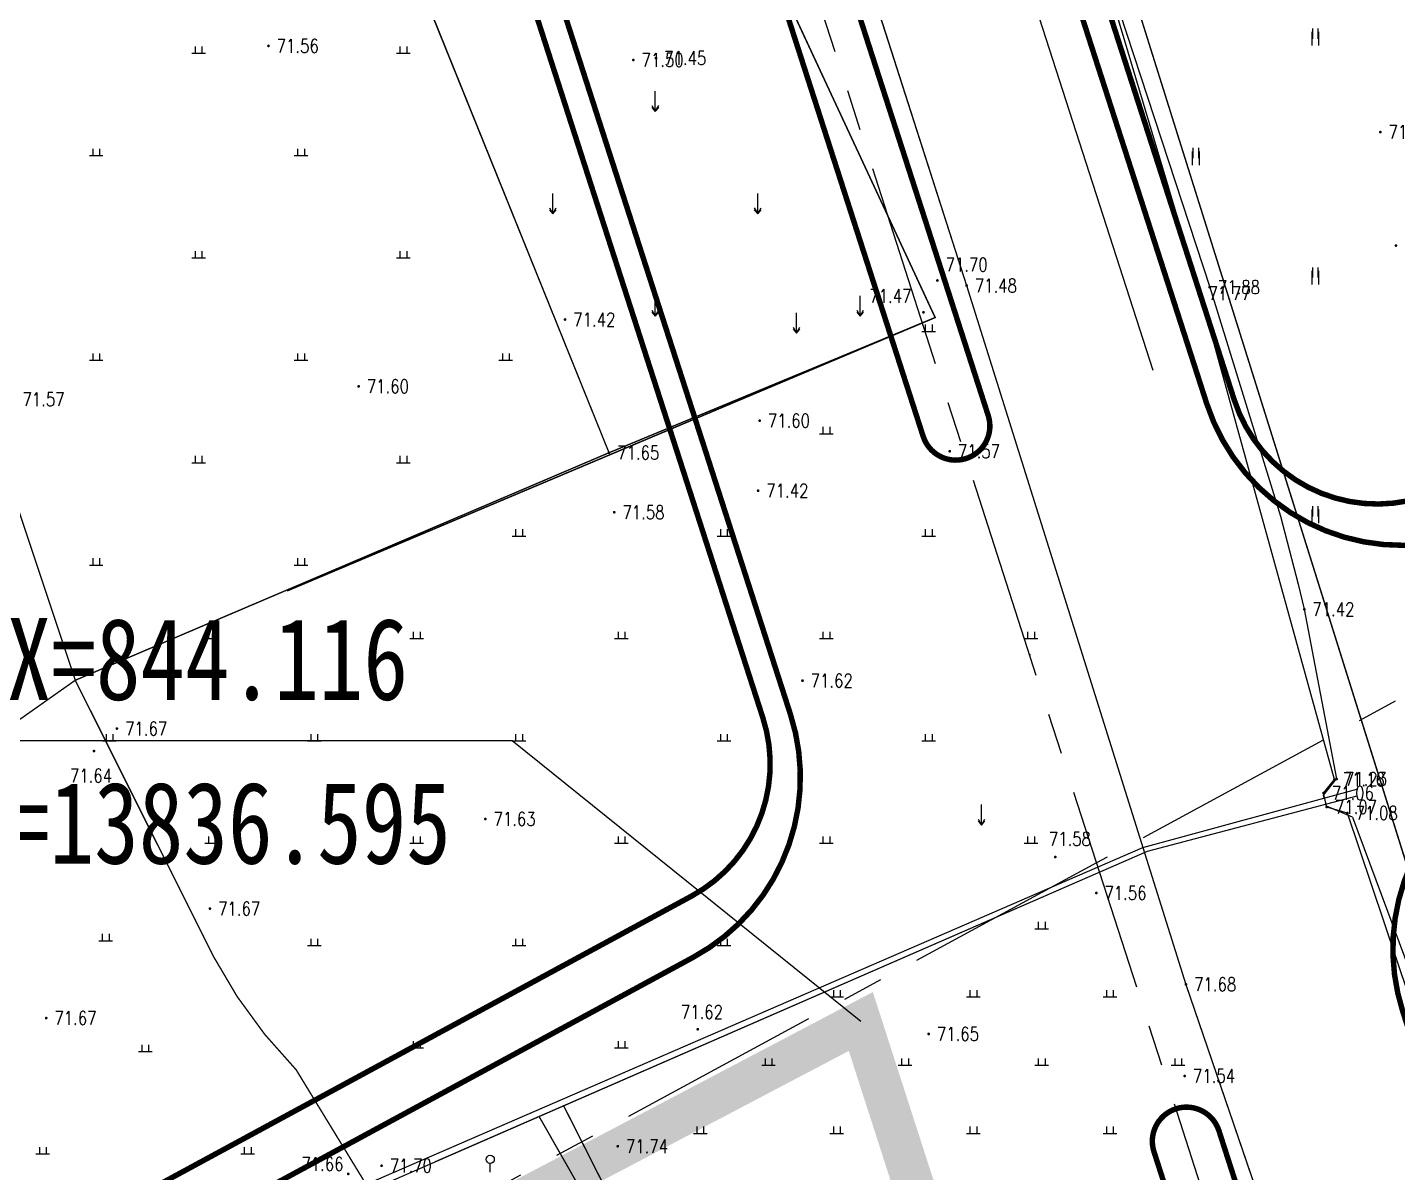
# Model space of a CAD drawing. Extents: x 10519 to 17598, y -625 to 2857.
# Drawn here: x 13775.6 to 13875.9, y 833 to 917 of the extents above; entities that cross this region are included whole.
import ezdxf
from ezdxf.enums import TextEntityAlignment as Align

# ---------------------------------------------------------------- set-up
doc = ezdxf.new("R2010")
doc.units = 0
doc.header["$MEASUREMENT"] = 0
for name, pattern in [('CENTER', [2, 1.25, -0.25, 0.25, -0.25]), ('CENTERX2', [4, 2.5, -0.5, 0.5, -0.5]), ('L94', [8, 5, -1.5, 0, -1.5]), ('X3', [5, 4, -1])]:
    doc.linetypes.add(name, pattern=pattern)
doc.layers.get('0').update_dxf_attribs({"linetype": 'CONTINUOUS'})
for name, color, linetype in [('00000衢化东路中线', 1, 'CENTER'), ('00000道路边线', 2, 'CONTINUOUS'), ('0000原地形', 252, 'CONTINUOUS'), ('ASSIST', 252, 'CONTINUOUS'), ('dl-z', 1, 'CENTER'), ('DM-坐标', 7, 'CONTINUOUS'), ('GCD', 224, 'CONTINUOUS'), ('JZD', 1, 'CONTINUOUS')]:
    doc.layers.add(name, color=color, linetype=linetype)
doc.styles.add('DIMST', font='SimSun.ttf', dxfattribs={"width": 0.8})
doc.styles.add('HZ', font='txt8.shx', dxfattribs={"width": 0.8, "bigfont": 'hz.shx'})
doc.linetypes.add('10421', pattern='A,2,[150,AAA.SHX,S=1,R=0,X=0,Y=1],1e-11', length=2)
doc.linetypes.add('10422', pattern='A,2,[150,AAA.SHX,S=1,R=0,X=0,Y=1],2,[177,AAA.SHX,S=1,R=0,X=0,Y=0.8],1e-09', length=4)
doc.linetypes.add('832', pattern='A,2,[150,AAA.SHX,S=1,R=0,X=0,Y=1],2,[150,AAA.SHX,S=2,R=0,X=0,Y=2],1e-11', length=4)

# ---------------------------------------------------------------- blocks, each defined once
blk = doc.blocks.new('GC200')
at = {"linetype": 'Continuous', "const_width": 0.2, "flags": 128}
blk.add_lwpolyline([(-0.1, 0, 1), (0.1, 0, 1)], format="xyb", close=True, dxfattribs=at)
blk = doc.blocks.new('gc121')
for p, q in [((-0.5, -1), (-0.5, 1)), ((0.5, -1), (0.5, 1))]:
    blk.add_line(p, q)
blk = doc.blocks.new('gc119')
for p, q in [((-1, 0), (1, 0)), ((-0.5, 1), (-0.5, 0)), ((0.5, 1), (0.5, 0))]:
    blk.add_line(p, q)
blk = doc.blocks.new('gc120')
for p, q in [((0, 0), (0, 2.5)), ((-0.5, 0.87), (0, 0)), ((0, 0), (0.5, 0.87))]:
    blk.add_line(p, q)
blk = doc.blocks.new('gc325')
blk.add_line((0, 0), (0, 1.3))
blk.add_circle((0, 1.9), 0.6)

msp = doc.modelspace()

# ---------------------------------------------------------------- linework, layer by layer
at = {"layer": '00000衢化东路中线', "color": 6, "linetype": 'CENTERX2', "ltscale": 6}
for p, q in [((13996.71, 412.62), (13808.05, 997.85)), ((13891.55, 876.16), (13853.86, 855.74)), ((13853.86, 855.74), (13708.73, 777.09))]:
    msp.add_line(p, q, dxfattribs=at)
at = {"layer": '00000道路边线', "const_width": 0.4}
for points in [[(13722.93, 1134.04, -0.067825), (13790.91, 992.33, 0.067825), (13722.93, 1134.04, 0.414766), (13688.26, 1141.13), (13432.66, 971.97, 0.558152), (13433.47, 946.45), (13701.23, 792.91, 0.259948), (13720.71, 792.68), (13824.31, 848.82, 0.361072), (13831.44, 866.61), (13790.91, 992.33)], [(13693.52, 1138.62, -0.414763), (13721.26, 1132.95, -0.067828), (13789.01, 991.72, 0.067828), (13721.26, 1132.95, 0.414763), (13693.52, 1138.62), (13435.42, 967.8, 0.558152), (13435.96, 950.79), (13704.26, 796.94, 0.259948), (13719.84, 796.75), (13824.2, 853.31, 0.361072), (13829.42, 866.36), (13789.18, 991.2)], [(13805.67, 997.09), (13841.16, 886.98, 1), (13845.92, 888.52), (13810.43, 998.62, 0.065136), (13743.57, 1139.92, -0.065136), (13810.43, 998.62)], [(13883.35, 880.82, -0.46943), (13861.92, 889.4), (13825.18, 1003.38)], [(13827.08, 1003.99), (13863.94, 889.66, 0.46943), (13879.65, 883.36), (13885.84, 886.71)], [(14000.8, 582.88), (13982.95, 580.57, -0.361441), (13955.96, 597.7), (13876.28, 844.86, -0.361072), (13883.41, 862.65), (13895.36, 869.13)], [(13936.35, 591.71), (13858.06, 834.58, -1), (13862.82, 836.11), (13941.09, 593.32)]]:
    msp.add_lwpolyline(points, format="xyb", dxfattribs=at)
at = {"layer": '0000原地形', "linetype": '10421'}
msp.add_line((13823.7, 1024.11), (13894.46, 798.54), dxfattribs=at)
msp.add_line((13823.7, 1024.11), (13894.46, 798.54), dxfattribs=at)
at = {"layer": '0000原地形', "linetype": 'Continuous'}
for p, q in [((13818.33, 946.71, 71.65), (13842.03, 895.69, 71.65)), ((13842.03, 895.69), (13818.33, 946.71)), ((13829.63, 943.85, 71.62), (13844.34, 898.04, 71.62)), ((13818.15, 885.79, 71.65), (13796.54, 939.35, 71.65)), ((13818.15, 885.79), (13796.54, 939.35)), ((13861.45, 897.48), (13853.19, 925.14)), ((13844.34, 898.04, 71.62), (13860.4, 846.84, 71.62)), ((13871.28, 861.85), (13861.45, 897.48)), ((13842.03, 895.69), (13794.57, 875.66)), ((13842.03, 895.69, 71.65), (13818.15, 885.79, 71.65)), ((13818.15, 885.79), (13794.56, 875.73)), ((13870.48, 860.86), (13871.28, 861.85)), ((13870.71, 859.83), (13870.48, 860.86)), ((13872.23, 859.39), (13870.71, 859.83)), ((13876.73, 846.02), (13872.23, 859.39)), ((13860.4, 846.84, 71.62), (13879.35, 791.45, 71.62))]:
    msp.add_line(p, q, dxfattribs=at)
at = {"layer": '0000原地形', "linetype": '832'}
for p, q in [((13829.63, 943.85, 71.62), (13844.34, 898.04, 71.62)), ((13861.45, 897.48), (13853.19, 925.14)), ((13844.34, 898.04, 71.62), (13860.4, 846.84, 71.62)), ((13871.28, 861.85), (13861.45, 897.48)), ((13870.48, 860.86), (13871.28, 861.85)), ((13870.71, 859.83), (13870.48, 860.86)), ((13872.23, 859.39), (13870.71, 859.83)), ((13876.73, 846.02), (13872.23, 859.39)), ((13860.4, 846.84, 71.62), (13879.35, 791.45, 71.62))]:
    msp.add_line(p, q, dxfattribs=at)
at = {"layer": '0000原地形'}
for p, q in [((13869.69, 916.12), (13869.69, 916.87)), ((13870.09, 916.12), (13870.09, 916.87)), ((13787.84, 915.56), (13787.84, 915.06)), ((13788.34, 915.56), (13788.34, 915.06)), ((13802.84, 915.56), (13802.84, 915.06)), ((13803.34, 915.56), (13803.34, 915.06)), ((13787.59, 915.06), (13788.59, 915.06)), ((13802.59, 915.06), (13803.59, 915.06)), ((13821.54, 910.79), (13821.54, 912.29)), ((13821.29, 911.09), (13821.54, 910.79)), ((13821.54, 910.79), (13821.79, 911.09)), ((13795.09, 907.56), (13796.09, 907.56)), ((13795.34, 908.06), (13795.34, 907.56)), ((13795.84, 908.06), (13795.84, 907.56)), ((13860.94, 907.37), (13860.94, 908.12)), ((13861.34, 907.37), (13861.34, 908.12)), ((13814.04, 903.29), (13814.04, 904.79)), ((13829.04, 903.29), (13829.04, 904.79)), ((13813.79, 903.59), (13814.04, 903.29)), ((13814.04, 903.29), (13814.29, 903.59)), ((13828.79, 903.59), (13829.04, 903.29)), ((13829.04, 903.29), (13829.29, 903.59)), ((13787.84, 900.56), (13787.84, 900.06)), ((13788.34, 900.56), (13788.34, 900.06)), ((13802.84, 900.56), (13802.84, 900.06)), ((13803.34, 900.56), (13803.34, 900.06)), ((13787.59, 900.06), (13788.59, 900.06)), ((13802.59, 900.06), (13803.59, 900.06)), ((13869.69, 898.62), (13869.69, 899.37)), ((13870.09, 898.62), (13870.09, 899.37)), ((13821.54, 895.79), (13821.54, 897.29)), ((13836.54, 895.79), (13836.54, 897.29)), ((13821.29, 896.09), (13821.54, 895.79)), ((13821.54, 895.79), (13821.79, 896.09)), ((13831.88, 894.55), (13831.88, 896.05)), ((13831.88, 894.55), (13831.88, 896.05)), ((13836.29, 896.09), (13836.54, 895.79)), ((13836.54, 895.79), (13836.79, 896.09)), ((13841.31, 895.18), (13841.31, 894.68)), ((13841.81, 895.18), (13841.81, 894.68)), ((13831.63, 894.85), (13831.88, 894.55)), ((13831.63, 894.85), (13831.88, 894.55)), ((13831.88, 894.55), (13832.13, 894.85)), ((13831.88, 894.55), (13832.13, 894.85)), ((13841.06, 894.68), (13842.06, 894.68)), ((13795.09, 892.56), (13796.09, 892.56)), ((13795.34, 893.06), (13795.34, 892.56)), ((13795.84, 893.06), (13795.84, 892.56)), ((13810.09, 892.56), (13811.09, 892.56)), ((13810.34, 893.06), (13810.34, 892.56)), ((13810.84, 893.06), (13810.84, 892.56)), ((13833.56, 887.18), (13834.56, 887.18)), ((13833.81, 887.68), (13833.81, 887.18)), ((13834.31, 887.68), (13834.31, 887.18)), ((13787.84, 885.56), (13787.84, 885.06)), ((13788.34, 885.56), (13788.34, 885.06)), ((13802.84, 885.56), (13802.84, 885.06)), ((13803.34, 885.56), (13803.34, 885.06)), ((13787.59, 885.06), (13788.59, 885.06)), ((13802.59, 885.06), (13803.59, 885.06)), ((13869.69, 881.12), (13869.69, 881.87)), ((13870.09, 881.12), (13870.09, 881.87)), ((13811.31, 880.18), (13811.31, 879.68)), ((13811.81, 880.18), (13811.81, 879.68)), ((13826.31, 880.18), (13826.31, 879.68)), ((13826.81, 880.18), (13826.81, 879.68)), ((13841.31, 880.18), (13841.31, 879.68)), ((13841.81, 880.18), (13841.81, 879.68)), ((13811.06, 879.68), (13812.06, 879.68)), ((13826.06, 879.68), (13827.06, 879.68)), ((13841.06, 879.68), (13842.06, 879.68)), ((13795.34, 878.06), (13795.34, 877.56)), ((13795.84, 878.06), (13795.84, 877.56)), ((13795.09, 877.56), (13796.09, 877.56)), ((13803.56, 872.18), (13804.56, 872.18)), ((13803.81, 872.68), (13803.81, 872.18)), ((13804.31, 872.68), (13804.31, 872.18)), ((13818.56, 872.18), (13819.56, 872.18)), ((13818.81, 872.68), (13818.81, 872.18)), ((13819.31, 872.68), (13819.31, 872.18)), ((13833.56, 872.18), (13834.56, 872.18)), ((13833.81, 872.68), (13833.81, 872.18)), ((13834.31, 872.68), (13834.31, 872.18)), ((13848.56, 872.18), (13849.56, 872.18)), ((13848.81, 872.68), (13848.81, 872.18)), ((13849.31, 872.68), (13849.31, 872.18)), ((13811.31, 865.18), (13811.31, 864.68)), ((13811.81, 865.18), (13811.81, 864.68)), ((13826.31, 865.18), (13826.31, 864.68)), ((13826.81, 865.18), (13826.81, 864.68)), ((13841.31, 865.18), (13841.31, 864.68)), ((13841.81, 865.18), (13841.81, 864.68)), ((13811.06, 864.68), (13812.06, 864.68)), ((13826.06, 864.68), (13827.06, 864.68)), ((13841.06, 864.68), (13842.06, 864.68)), ((13845.43, 858.51), (13845.43, 860.01)), ((13845.43, 858.51), (13845.43, 860.01)), ((13845.18, 858.81), (13845.43, 858.51)), ((13845.18, 858.81), (13845.43, 858.51)), ((13845.43, 858.51), (13845.68, 858.81)), ((13845.43, 858.51), (13845.68, 858.81)), ((13803.56, 857.18), (13804.56, 857.18)), ((13803.81, 857.68), (13803.81, 857.18)), ((13804.31, 857.68), (13804.31, 857.18)), ((13818.56, 857.18), (13819.56, 857.18)), ((13818.81, 857.68), (13818.81, 857.18)), ((13819.31, 857.68), (13819.31, 857.18)), ((13833.56, 857.18), (13834.56, 857.18)), ((13833.81, 857.68), (13833.81, 857.18)), ((13834.31, 857.68), (13834.31, 857.18)), ((13848.56, 857.18), (13849.56, 857.18)), ((13848.81, 857.68), (13848.81, 857.18)), ((13849.31, 857.68), (13849.31, 857.18)), ((13849.58, 851.42), (13849.58, 850.92)), ((13850.08, 851.42), (13850.08, 850.92)), ((13811.31, 850.18), (13811.31, 849.68)), ((13811.81, 850.18), (13811.81, 849.68)), ((13826.31, 850.18), (13826.31, 849.68)), ((13826.81, 850.18), (13826.81, 849.68)), ((13849.33, 850.92), (13850.33, 850.92)), ((13811.06, 849.68), (13812.06, 849.68)), ((13826.06, 849.68), (13827.06, 849.68)), ((13834.58, 846.42), (13834.58, 845.92)), ((13835.08, 846.42), (13835.08, 845.92)), ((13844.58, 846.42), (13844.58, 845.92)), ((13845.08, 846.42), (13845.08, 845.92)), ((13854.58, 846.42), (13854.58, 845.92)), ((13855.08, 846.42), (13855.08, 845.92)), ((13834.33, 845.92), (13835.33, 845.92)), ((13844.33, 845.92), (13845.33, 845.92)), ((13854.33, 845.92), (13855.33, 845.92)), ((13803.56, 842.18), (13804.56, 842.18)), ((13803.81, 842.68), (13803.81, 842.18)), ((13804.31, 842.68), (13804.31, 842.18)), ((13818.56, 842.18), (13819.56, 842.18)), ((13818.81, 842.68), (13818.81, 842.18)), ((13819.31, 842.68), (13819.31, 842.18)), ((13829.58, 841.42), (13829.58, 840.92)), ((13830.08, 841.42), (13830.08, 840.92)), ((13839.58, 841.42), (13839.58, 840.92)), ((13840.08, 841.42), (13840.08, 840.92)), ((13849.58, 841.42), (13849.58, 840.92)), ((13850.08, 841.42), (13850.08, 840.92)), ((13859.58, 841.42), (13859.58, 840.92)), ((13860.08, 841.42), (13860.08, 840.92)), ((13829.33, 840.92), (13830.33, 840.92)), ((13839.33, 840.92), (13840.33, 840.92)), ((13849.33, 840.92), (13850.33, 840.92)), ((13859.33, 840.92), (13860.33, 840.92)), ((13824.33, 835.92), (13825.33, 835.92)), ((13824.58, 836.42), (13824.58, 835.92)), ((13825.08, 836.42), (13825.08, 835.92)), ((13834.33, 835.92), (13835.33, 835.92)), ((13834.58, 836.42), (13834.58, 835.92)), ((13835.08, 836.42), (13835.08, 835.92)), ((13844.33, 835.92), (13845.33, 835.92)), ((13844.58, 836.42), (13844.58, 835.92)), ((13845.08, 836.42), (13845.08, 835.92)), ((13854.33, 835.92), (13855.33, 835.92)), ((13854.58, 836.42), (13854.58, 835.92)), ((13855.08, 836.42), (13855.08, 835.92))]:
    msp.add_line(p, q, dxfattribs=at)
at = {"layer": '0000原地形', "linetype": '10422'}
for p, q in [((13872.89, 861.11, 71.88), (13857.23, 856.85, 71.88)), ((13857.59, 856.59, 71.89), (13872.93, 860.66, 71.89)), ((13857.23, 856.85, 71.88), (13805.32, 834.32, 71.88)), ((13805.44, 833.85, 71.89), (13857.59, 856.59, 71.89))]:
    msp.add_line(p, q, dxfattribs=at)
at = {"layer": '0000原地形', "linetype": 'Continuous', "const_width": 0.1, "elevation": 71.75, "flags": 128}
msp.add_lwpolyline([(13844.01, 761.92), (13838.94, 769.19), (13834.37, 777.7), (13831.17, 785.76), (13829.38, 791.89), (13827.94, 797.51), (13824.08, 809.8), (13820.05, 827.33), (13819.46, 828.78), (13814.83, 837.94)], dxfattribs=at)
at = {"layer": '0000原地形', "linetype": 'X3', "const_width": 0.1, "elevation": 71.67, "flags": 128}
msp.add_lwpolyline([(13813.03, 837.16), (13818.13, 828.21), (13818.58, 826.77), (13822.26, 811.15), (13826.59, 797.1), (13827.87, 791.85), (13829.98, 785.2), (13833.24, 777.25), (13842.33, 761.4), (13842.63, 760.77), (13842.75, 760.48), (13842.81, 760.09), (13842.8, 759.56), (13842.68, 758.95), (13842.34, 758.41), (13842.04, 758.02)], dxfattribs=at)
at = {"layer": 'ASSIST', "color": 252}
msp.add_line((13857.99, 891.82), (13825.62, 992.24), dxfattribs=at)
at = {"layer": 'ASSIST', "color": 252, "flags": 128}
for points in [[(13831.11, 992.24), (13832.5, 987.76), (13841.79, 961.7), (13848.97, 937.98), (13851.19, 930.26), (13855.56, 918.01), (13862.14, 897.92), (13867.32, 881.15), (13868.61, 876.17), (13869.07, 874.32), (13871.44, 861.89)], [(13833.7, 992.24), (13894.46, 798.54)], [(13829.63, 943.85), (13844.34, 898.04), (13860.4, 846.84), (13879.35, 791.45)]]:
    msp.add_lwpolyline(points, dxfattribs=at)
at = {"layer": 'ASSIST', "color": 252, "const_width": 0.1, "flags": 128}
for points, elevation in [([(13814.84, 948.64), (13818.33, 946.71), (13842.03, 895.69), (13818.15, 885.79), (13796.54, 939.35)], 71.65), ([(13844.01, 761.92), (13838.94, 769.19), (13834.37, 777.7), (13831.17, 785.76), (13829.38, 791.89), (13827.94, 797.51), (13824.08, 809.8), (13820.05, 827.33), (13819.46, 828.78), (13814.83, 837.94)], 71.75), ([(13813.03, 837.16), (13818.13, 828.21), (13818.58, 826.77), (13822.26, 811.15), (13826.59, 797.1), (13827.87, 791.85), (13829.98, 785.2), (13833.24, 777.25), (13842.33, 761.4), (13842.63, 760.77), (13842.75, 760.48), (13842.81, 760.09), (13842.8, 759.56), (13842.68, 758.95), (13842.34, 758.41), (13842.04, 758.02)], 71.67)]:
    msp.add_lwpolyline(points, dxfattribs=dict(at, elevation=elevation))
for points in [[(13842.03, 895.69), (13818.33, 946.71), (13814.84, 948.64)], [(13818.15, 885.79), (13796.54, 939.35)], [(13842.03, 895.69), (13794.57, 875.66)], [(13818.15, 885.79), (13779.06, 869.12), (13755.59, 852.56)], [(13818.15, 885.79), (13794.56, 875.73)], [(13779.06, 869.12), (13789.16, 848.92)]]:
    msp.add_lwpolyline(points, dxfattribs=at)
for points in [[(13763.39, 916.14), (13779.06, 869.12), (13789.16, 848.92, 0.07244), (13795.23, 840.59), (13800.37, 832.17)], [(13789.16, 848.92, 0.07244), (13795.23, 840.59), (13800.37, 832.17)]]:
    msp.add_lwpolyline(points, format="xyb", dxfattribs=at)
at = {"layer": 'ASSIST', "color": 252, "flags": 128}
for points, elevation in [([(13872.89, 861.11), (13857.23, 856.85), (13800.37, 832.17), (13750.25, 811.31), (13726.39, 612.74)], 71.88), ([(13872.89, 861.11), (13857.23, 856.85), (13805.32, 834.32)], 71.88), ([(13726.82, 612.33), (13750.69, 810.9), (13800.65, 831.77), (13857.59, 856.59), (13872.93, 860.66)], 71.89), ([(13805.44, 833.85), (13857.59, 856.59), (13872.93, 860.66)], 71.89)]:
    msp.add_lwpolyline(points, dxfattribs=dict(at, elevation=elevation))
at = {"layer": 'ASSIST', "color": 252}
for points in [[(13870.53, 860.47), (13870.47, 860.69), (13871.44, 861.89)], [(13872.61, 859.09), (13870.7, 859.9), (13870.65, 860.06)], [(13872.61, 859.09), (13877.27, 846.57), (13877.92, 844.68), (13877.92, 844.68), (13878.28, 842.54), (13882.97, 829.2), (13883.33, 828.15), (13889.22, 805.56), (13889.54, 804.6), (13890.01, 803.44), (13893.04, 797.64), (13890.68, 794.94)]]:
    msp.add_lwpolyline(points, dxfattribs=at)
at = {"layer": 'dl-z', "linetype": 'CENTER', "ltscale": 8}
msp.add_arc((13829.97, 864.84), 20, 17.8621, 17.8906, dxfattribs=at)
at = {"layer": 'DM-坐标', "linetype": 'ByBlock'}
msp.add_line((13811.06, 864.68), (13767.2, 864.68), dxfattribs=at)
msp.add_lwpolyline([(13836.59, 844.12), (13811.06, 864.68)], dxfattribs=at)
at = {"layer": 'JZD', "linetype": 'L94', "ltscale": 2, "flags": 128}
msp.add_lwpolyline([(13268.34, 851.36, 3, 3, 0), (13248.54, 838.27, 3, 3, 0), (13558.91, 369.28, 3, 3, 0), (13611.24, 387.46, 3, 3, 0.033868), (13652.96, 405.2, 3, 3, 0), (13913.06, 532.44, 3, 3, 0), (13894.6, 572.84, 3, 3, 0), (13860.14, 593.14, 3, 3, 0), (13886.5, 637.91, 3, 3, 0.035272), (13890.89, 646.74, 3, 3, 0), (13896.13, 659.44, 3, 3, 0), (13836.59, 844.12, 3, 3, 0), (13693.23, 768.68, 3, 3, 0), (13683.08, 774.5, 3, 3, 0), (13430.04, 607.03, 3, 3, 0), (13268.34, 851.36, 0, 0, 0)], format="xyseb", dxfattribs=at)

# ---------------------------------------------------------------- block references
at = {"layer": 'ASSIST', "color": 252, "xscale": 0.5, "yscale": 0.5}
for name, p in [('gc121', (13869.89, 916.12)), ('gc119', (13788.09, 915.06)), ('gc119', (13803.09, 915.06)), ('gc120', (13821.54, 910.79)), ('gc119', (13780.59, 907.56)), ('gc119', (13795.59, 907.56)), ('gc121', (13861.14, 907.37)), ('gc120', (13814.04, 903.29)), ('gc120', (13829.04, 903.29)), ('gc119', (13788.09, 900.06)), ('gc119', (13803.09, 900.06)), ('gc121', (13869.89, 898.62)), ('gc120', (13821.54, 895.79)), ('gc120', (13836.54, 895.79)), ('gc120', (13831.88, 894.55)), ('gc119', (13841.56, 894.68)), ('gc119', (13780.59, 892.56)), ('gc119', (13795.59, 892.56)), ('gc119', (13810.59, 892.56)), ('gc119', (13834.06, 887.18)), ('gc119', (13788.09, 885.06)), ('gc119', (13803.09, 885.06)), ('gc121', (13869.89, 881.12)), ('gc119', (13811.56, 879.68)), ('gc119', (13826.56, 879.68)), ('gc119', (13841.56, 879.68)), ('gc119', (13780.59, 877.56)), ('gc119', (13795.59, 877.56)), ('gc119', (13789.06, 872.18)), ('gc119', (13804.06, 872.18)), ('gc119', (13819.06, 872.18)), ('gc119', (13834.06, 872.18)), ('gc119', (13849.06, 872.18)), ('gc119', (13781.56, 864.68)), ('gc119', (13796.56, 864.68)), ('gc119', (13811.56, 864.68)), ('gc119', (13826.56, 864.68)), ('gc119', (13841.56, 864.68)), ('gc120', (13845.43, 858.51)), ('gc119', (13789.06, 857.18)), ('gc119', (13804.06, 857.18)), ('gc119', (13819.06, 857.18)), ('gc119', (13834.06, 857.18)), ('gc119', (13849.06, 857.18)), ('gc119', (13849.83, 850.92)), ('gc119', (13781.29, 850.04)), ('gc119', (13796.56, 849.68)), ('gc119', (13811.56, 849.68)), ('gc119', (13826.56, 849.68)), ('gc119', (13834.83, 845.92)), ('gc119', (13844.83, 845.92)), ('gc119', (13854.83, 845.92)), ('gc119', (13784.18, 841.92)), ('gc119', (13804.06, 842.18)), ('gc119', (13819.06, 842.18)), ('gc119', (13829.83, 840.92)), ('gc119', (13839.83, 840.92)), ('gc119', (13849.83, 840.92)), ('gc119', (13859.83, 840.92)), ('gc119', (13824.83, 835.92)), ('gc119', (13834.83, 835.92)), ('gc119', (13844.83, 835.92)), ('gc119', (13854.83, 835.92)), ('gc119', (13776.68, 834.42)), ('gc119', (13791.68, 834.42)), ('gc325', (13809.45, 833.07))]:
    msp.add_blockref(name, p, dxfattribs=at)
at = {"layer": 'ASSIST', "color": 252}
ref = msp.add_blockref('GC200', (13793.21, 915.6, 71.56), dxfattribs=dict(at, xscale=0.5, yscale=0.5, zscale=0.5))
ref.add_attrib('height', '71.56', dxfattribs={"layer": 'GCD', "linetype": 'Continuous', "height": 1, "style": 'HZ', "width": 0.8}).set_placement((13793.81, 915.6, 71.56), align=Align.MIDDLE_LEFT)
ref = msp.add_blockref('GC200', (13821.59, 914.7, 71.45), dxfattribs=dict(at, xscale=0.5, yscale=0.5, zscale=0.5))
ref.add_attrib('height', '71.45', dxfattribs={"layer": 'GCD', "linetype": 'Continuous', "height": 1, "style": 'HZ', "width": 0.8}).set_placement((13822.19, 914.7, 71.45), align=Align.MIDDLE_LEFT)
ref = msp.add_blockref('GC200', (13819.93, 914.57, 71.5), dxfattribs=dict(at, xscale=0.5, yscale=0.5, zscale=0.5))
ref.add_attrib('height', '71.50', dxfattribs={"layer": 'GCD', "linetype": 'Continuous', "height": 1, "style": 'HZ', "width": 0.8}).set_placement((13820.53, 914.57, 71.5), align=Align.MIDDLE_LEFT)
ref = msp.add_blockref('GC200', (13874.64, 909.28, 71.54), dxfattribs=dict(at, xscale=0.5, yscale=0.5, zscale=0.5))
ref.add_attrib('height', '71.54', dxfattribs={"layer": 'GCD', "linetype": 'Continuous', "height": 1, "style": 'HZ', "width": 0.8}).set_placement((13875.24, 909.28, 71.54), align=Align.MIDDLE_LEFT)
ref = msp.add_blockref('GC200', (13875.78, 900.97, 71.43), dxfattribs=dict(at, xscale=0.5, yscale=0.5, zscale=0.5))
ref.add_attrib('height', '71.43', dxfattribs={"layer": 'GCD', "linetype": 'Continuous', "height": 1, "style": 'HZ', "width": 0.8}).set_placement((13876.38, 900.97, 71.43), align=Align.MIDDLE_LEFT)
ref = msp.add_blockref('GC200', (13842.2, 898.41, 71.7), dxfattribs=dict(at, xscale=0.5, yscale=0.5, zscale=0.5))
ref.add_attrib('height', '71.70', dxfattribs={"layer": 'GCD', "linetype": 'Continuous', "height": 1, "style": 'HZ', "width": 0.8}).set_placement((13842.8, 899.58, 71.7), align=Align.MIDDLE_LEFT)
ref = msp.add_blockref('GC200', (13844.34, 898.04, 71.48), dxfattribs=dict(at, xscale=0.5, yscale=0.5, zscale=0.5))
ref.add_attrib('height', '71.48', dxfattribs={"layer": 'GCD', "linetype": 'Continuous', "height": 1, "style": 'HZ', "width": 0.8}).set_placement((13844.94, 898.04, 71.48), align=Align.MIDDLE_LEFT)
ref = msp.add_blockref('GC200', (13862.14, 897.92, 71.88), dxfattribs=dict(at, xscale=0.5, yscale=0.5, zscale=0.5))
ref.add_attrib('height', '71.88', dxfattribs={"layer": 'GCD', "linetype": 'Continuous', "height": 1, "style": 'HZ', "width": 0.8}).set_placement((13862.74, 897.92, 71.88), align=Align.MIDDLE_LEFT)
ref = msp.add_blockref('GC200', (13841.18, 896.08, 71.47), dxfattribs=dict(at, xscale=0.5, yscale=0.5, zscale=0.5))
ref.add_attrib('height', '71.47', dxfattribs={"layer": 'GCD', "linetype": 'Continuous', "height": 1, "style": 'HZ', "width": 0.8}).set_placement((13837.21, 897.28, 71.47), align=Align.MIDDLE_LEFT)
ref = msp.add_blockref('GC200', (13814.93, 895.55, 71.42), dxfattribs=dict(at, xscale=0.5, yscale=0.5, zscale=0.5))
ref.add_attrib('height', '71.42', dxfattribs={"layer": 'GCD', "linetype": 'Continuous', "height": 1, "style": 'HZ', "width": 0.8}).set_placement((13815.53, 895.55, 71.42), align=Align.MIDDLE_LEFT)
ref = msp.add_blockref('GC200', (13799.81, 890.65, 71.6), dxfattribs=dict(at, xscale=0.5, yscale=0.5, zscale=0.5))
ref.add_attrib('height', '71.60', dxfattribs={"layer": 'GCD', "linetype": 'Continuous', "height": 1, "style": 'HZ', "width": 0.8}).set_placement((13800.41, 890.65, 71.6), align=Align.MIDDLE_LEFT)
ref = msp.add_blockref('GC200', (13774.59, 889.71, 71.57), dxfattribs=dict(at, xscale=0.5, yscale=0.5, zscale=0.5))
ref.add_attrib('height', '71.57', dxfattribs={"layer": 'GCD', "linetype": 'Continuous', "height": 1, "style": 'HZ', "width": 0.8}).set_placement((13775.19, 889.71, 71.57), align=Align.MIDDLE_LEFT)
ref = msp.add_blockref('GC200', (13829.18, 888.14, 71.6), dxfattribs=dict(at, xscale=0.5, yscale=0.5, zscale=0.5))
ref.add_attrib('height', '71.60', dxfattribs={"layer": 'GCD', "linetype": 'Continuous', "height": 1, "style": 'HZ', "width": 0.8}).set_placement((13829.78, 888.14, 71.6), align=Align.MIDDLE_LEFT)
ref = msp.add_blockref('GC200', (13829.18, 888.14, 71.6), dxfattribs=dict(at, xscale=0.5, yscale=0.5, zscale=0.5))
ref.add_attrib('height', '71.60', dxfattribs={"layer": 'GCD', "linetype": 'Continuous', "height": 1, "style": 'HZ', "width": 0.8}).set_placement((13829.78, 888.14, 71.6), align=Align.MIDDLE_LEFT)
ref = msp.add_blockref('GC200', (13818.15, 885.79, 71.65), dxfattribs=dict(at, xscale=0.5, yscale=0.5, zscale=0.5))
ref.add_attrib('height', '71.65', dxfattribs={"layer": 'GCD', "linetype": 'Continuous', "height": 1, "style": 'HZ', "width": 0.8}).set_placement((13818.75, 885.79, 71.65), align=Align.MIDDLE_LEFT)
ref = msp.add_blockref('GC200', (13843.1, 885.9, 71.57), dxfattribs=dict(at, xscale=0.5, yscale=0.5, zscale=0.5))
ref.add_attrib('height', '71.57', dxfattribs={"layer": 'GCD', "linetype": 'Continuous', "height": 1, "style": 'HZ', "width": 0.8}).set_placement((13843.7, 885.9, 71.57), align=Align.MIDDLE_LEFT)
ref = msp.add_blockref('GC200', (13829.07, 883.01, 71.42), dxfattribs=dict(at, xscale=0.5, yscale=0.5, zscale=0.5))
ref.add_attrib('height', '71.42', dxfattribs={"layer": 'GCD', "linetype": 'Continuous', "height": 1, "style": 'HZ', "width": 0.8}).set_placement((13829.67, 883.01, 71.42), align=Align.MIDDLE_LEFT)
ref = msp.add_blockref('GC200', (13818.53, 881.43, 71.58), dxfattribs=dict(at, xscale=0.5, yscale=0.5, zscale=0.5))
ref.add_attrib('height', '71.58', dxfattribs={"layer": 'GCD', "linetype": 'Continuous', "height": 1, "style": 'HZ', "width": 0.8}).set_placement((13819.13, 881.43, 71.58), align=Align.MIDDLE_LEFT)
ref = msp.add_blockref('GC200', (13818.53, 881.43, 71.58), dxfattribs=dict(at, xscale=0.5, yscale=0.5, zscale=0.5))
ref.add_attrib('height', '71.58', dxfattribs={"layer": 'GCD', "linetype": 'Continuous', "height": 1, "style": 'HZ', "width": 0.8}).set_placement((13819.13, 881.43, 71.58), align=Align.MIDDLE_LEFT)
ref = msp.add_blockref('GC200', (13869.07, 874.32, 71.42), dxfattribs=dict(at, xscale=0.5, yscale=0.5, zscale=0.5))
ref.add_attrib('height', '71.42', dxfattribs={"layer": 'GCD', "linetype": 'Continuous', "height": 1, "style": 'HZ', "width": 0.8}).set_placement((13869.66, 874.32, 71.42), align=Align.MIDDLE_LEFT)
ref = msp.add_blockref('GC200', (13832.32, 869.09, 71.62), dxfattribs=dict(at, xscale=0.5, yscale=0.5, zscale=0.5))
ref.add_attrib('height', '71.62', dxfattribs={"layer": 'GCD', "linetype": 'Continuous', "height": 1, "style": 'HZ', "width": 0.8}).set_placement((13832.92, 869.09, 71.62), align=Align.MIDDLE_LEFT)
ref = msp.add_blockref('GC200', (13782.11, 865.58, 71.67), dxfattribs=dict(at, xscale=0.5, yscale=0.5, zscale=0.5))
ref.add_attrib('height', '71.67', dxfattribs={"layer": 'GCD', "linetype": 'Continuous', "height": 1, "style": 'HZ', "width": 0.8}).set_placement((13782.71, 865.58, 71.67), align=Align.MIDDLE_LEFT)
ref = msp.add_blockref('GC200', (13780.43, 863.93, 71.64), dxfattribs=dict(at, xscale=0.5, yscale=0.5, zscale=0.5))
ref.add_attrib('height', '71.64', dxfattribs={"layer": 'GCD', "linetype": 'Continuous', "height": 1, "style": 'HZ', "width": 0.8}).set_placement((13778.67, 862.12, 71.64), align=Align.MIDDLE_LEFT)
ref = msp.add_blockref('GC200', (13871.44, 861.89, 71.23), dxfattribs=dict(at, xscale=0.5, yscale=0.5, zscale=0.5))
ref.add_attrib('height', '71.23', dxfattribs={"layer": 'GCD', "linetype": 'Continuous', "height": 1, "style": 'HZ', "width": 0.8}).set_placement((13872.04, 861.89, 71.23), align=Align.MIDDLE_LEFT)
ref = msp.add_blockref('GC200', (13870.48, 860.86, 71.06), dxfattribs=dict(at, xscale=0.5, yscale=0.5, zscale=0.5))
ref.add_attrib('height', '71.06', dxfattribs={"layer": 'GCD', "linetype": 'Continuous', "height": 1, "style": 'HZ', "width": 0.8}).set_placement((13871.08, 860.86, 71.06), align=Align.MIDDLE_LEFT)
ref = msp.add_blockref('GC200', (13809.09, 858.95, 71.63), dxfattribs=dict(at, xscale=0.5, yscale=0.5, zscale=0.5))
ref.add_attrib('height', '71.63', dxfattribs={"layer": 'GCD', "linetype": 'Continuous', "height": 1, "style": 'HZ', "width": 0.8}).set_placement((13809.69, 858.95, 71.63), align=Align.MIDDLE_LEFT)
ref = msp.add_blockref('GC200', (13872.23, 859.39, 71.08), dxfattribs=dict(at, xscale=0.5, yscale=0.5, zscale=0.5))
ref.add_attrib('height', '71.08', dxfattribs={"layer": 'GCD', "linetype": 'Continuous', "height": 1, "style": 'HZ', "width": 0.8}).set_placement((13872.83, 859.39, 71.08), align=Align.MIDDLE_LEFT)
ref = msp.add_blockref('GC200', (13850.83, 856.17, 71.58), dxfattribs=dict(at, xscale=0.5, yscale=0.5, zscale=0.5))
ref.add_attrib('height', '71.58', dxfattribs={"layer": 'GCD', "linetype": 'Continuous', "height": 1, "style": 'HZ', "width": 0.8}).set_placement((13850.36, 857.5, 71.58), align=Align.MIDDLE_LEFT)
ref = msp.add_blockref('GC200', (13853.84, 853.54, 71.56), dxfattribs=dict(at, xscale=0.5, yscale=0.5, zscale=0.5))
ref.add_attrib('height', '71.56', dxfattribs={"layer": 'GCD', "linetype": 'Continuous', "height": 1, "style": 'HZ', "width": 0.8}).set_placement((13854.43, 853.54, 71.56), align=Align.MIDDLE_LEFT)
ref = msp.add_blockref('GC200', (13853.84, 853.54, 71.56), dxfattribs=dict(at, xscale=0.5, yscale=0.5, zscale=0.5))
ref.add_attrib('height', '71.56', dxfattribs={"layer": 'GCD', "linetype": 'Continuous', "height": 1, "style": 'HZ', "width": 0.8}).set_placement((13854.43, 853.54, 71.56), align=Align.MIDDLE_LEFT)
ref = msp.add_blockref('GC200', (13788.92, 852.39, 71.67), dxfattribs=dict(at, xscale=0.5, yscale=0.5, zscale=0.5))
ref.add_attrib('height', '71.67', dxfattribs={"layer": 'GCD', "linetype": 'Continuous', "height": 1, "style": 'HZ', "width": 0.8}).set_placement((13789.52, 852.39, 71.67), align=Align.MIDDLE_LEFT)
ref = msp.add_blockref('GC200', (13860.4, 846.84, 71.68), dxfattribs=dict(at, xscale=0.5, yscale=0.5, zscale=0.5))
ref.add_attrib('height', '71.68', dxfattribs={"layer": 'GCD', "linetype": 'Continuous', "height": 1, "style": 'HZ', "width": 0.8}).set_placement((13861, 846.84, 71.68), align=Align.MIDDLE_LEFT)
ref = msp.add_blockref('GC200', (13824.65, 843.55, 71.62), dxfattribs=dict(at, xscale=0.5, yscale=0.5, zscale=0.5))
ref.add_attrib('height', '71.62', dxfattribs={"layer": 'GCD', "linetype": 'Continuous', "height": 1, "style": 'HZ', "width": 0.8}).set_placement((13823.41, 844.81, 71.62), align=Align.MIDDLE_LEFT)
ref = msp.add_blockref('GC200', (13776.93, 844.37, 71.67), dxfattribs=dict(at, xscale=0.5, yscale=0.5, zscale=0.5))
ref.add_attrib('height', '71.67', dxfattribs={"layer": 'GCD', "linetype": 'Continuous', "height": 1, "style": 'HZ', "width": 0.8}).set_placement((13777.53, 844.37, 71.67), align=Align.MIDDLE_LEFT)
ref = msp.add_blockref('GC200', (13841.56, 843.21, 71.65), dxfattribs=dict(at, xscale=0.5, yscale=0.5, zscale=0.5))
ref.add_attrib('height', '71.65', dxfattribs={"layer": 'GCD', "linetype": 'Continuous', "height": 1, "style": 'HZ', "width": 0.8}).set_placement((13842.16, 843.21, 71.65), align=Align.MIDDLE_LEFT)
ref = msp.add_blockref('GC200', (13860.31, 840.13, 71.54), dxfattribs=dict(at, xscale=0.5, yscale=0.5, zscale=0.5))
ref.add_attrib('height', '71.54', dxfattribs={"layer": 'GCD', "linetype": 'Continuous', "height": 1, "style": 'HZ', "width": 0.8}).set_placement((13860.91, 840.13, 71.54), align=Align.MIDDLE_LEFT)
ref = msp.add_blockref('GC200', (13818.79, 834.98, 71.74), dxfattribs=dict(at, xscale=0.5, yscale=0.5, zscale=0.5))
ref.add_attrib('height', '71.74', dxfattribs={"layer": 'GCD', "linetype": 'Continuous', "height": 1, "style": 'HZ', "width": 0.8}).set_placement((13819.39, 834.98, 71.74), align=Align.MIDDLE_LEFT)
ref = msp.add_blockref('GC200', (13799.05, 832.95, 71.66), dxfattribs=dict(at, xscale=0.5, yscale=0.5, zscale=0.5))
ref.add_attrib('height', '71.66', dxfattribs={"layer": 'GCD', "linetype": 'Continuous', "height": 1, "style": 'HZ', "width": 0.8}).set_placement((13795.62, 833.67, 71.66), align=Align.MIDDLE_LEFT)
ref = msp.add_blockref('GC200', (13801.49, 833.55, 71.7), dxfattribs=dict(at, xscale=0.5, yscale=0.5, zscale=0.5))
ref.add_attrib('height', '71.70', dxfattribs={"layer": 'GCD', "linetype": 'Continuous', "height": 1, "style": 'HZ', "width": 0.8}).set_placement((13802.09, 833.55, 71.7), align=Align.MIDDLE_LEFT)
at = {"layer": 'GCD', "linetype": 'Continuous'}
ref = msp.add_blockref('GC200', (13819.93, 914.57, 71.5), dxfattribs=dict(at, xscale=0.5, yscale=0.5, zscale=0.5))
ref.add_attrib('height', '71.50', dxfattribs={"linetype": 'Continuous', "height": 1, "style": 'HZ', "width": 0.8}).set_placement((13820.53, 914.57, 71.5), align=Align.MIDDLE_LEFT)
ref = msp.add_blockref('GC200', (13819.93, 914.57, 71.5), dxfattribs=dict(at, xscale=0.5, yscale=0.5, zscale=0.5))
ref.add_attrib('height', '71.50', dxfattribs={"linetype": 'Continuous', "height": 1, "style": 'HZ', "width": 0.8}).set_placement((13820.53, 914.57, 71.5), align=Align.MIDDLE_LEFT)
ref = msp.add_blockref('GC200', (13874.64, 909.28, 71.54), dxfattribs=dict(at, xscale=0.5, yscale=0.5, zscale=0.5))
ref.add_attrib('height', '71.54', dxfattribs={"linetype": 'Continuous', "height": 1, "style": 'HZ', "width": 0.8}).set_placement((13875.24, 909.28, 71.54), align=Align.MIDDLE_LEFT)
ref = msp.add_blockref('GC200', (13874.64, 909.28, 71.54), dxfattribs=dict(at, xscale=0.5, yscale=0.5, zscale=0.5))
ref.add_attrib('height', '71.54', dxfattribs={"linetype": 'Continuous', "height": 1, "style": 'HZ', "width": 0.8}).set_placement((13875.24, 909.28, 71.54), align=Align.MIDDLE_LEFT)
ref = msp.add_blockref('GC200', (13844.34, 898.04, 71.48), dxfattribs=dict(at, xscale=0.5, yscale=0.5, zscale=0.5))
ref.add_attrib('height', '71.48', dxfattribs={"linetype": 'Continuous', "height": 1, "style": 'HZ', "width": 0.8}).set_placement((13844.94, 898.04, 71.48), align=Align.MIDDLE_LEFT)
ref = msp.add_blockref('GC200', (13844.34, 898.04, 71.48), dxfattribs=dict(at, xscale=0.5, yscale=0.5, zscale=0.5))
ref.add_attrib('height', '71.48', dxfattribs={"linetype": 'Continuous', "height": 1, "style": 'HZ', "width": 0.8}).set_placement((13844.94, 898.04, 71.48), align=Align.MIDDLE_LEFT)
ref = msp.add_blockref('GC200', (13861.45, 897.48, 71.77), dxfattribs=dict(at, xscale=0.5, yscale=0.5, zscale=0.5))
ref.add_attrib('height', '71.77', dxfattribs={"linetype": 'Continuous', "height": 1, "style": 'HZ', "width": 0.8}).set_placement((13862.05, 897.48, 71.77), align=Align.MIDDLE_LEFT)
ref = msp.add_blockref('GC200', (13861.45, 897.48, 71.77), dxfattribs=dict(at, xscale=0.5, yscale=0.5, zscale=0.5))
ref.add_attrib('height', '71.77', dxfattribs={"linetype": 'Continuous', "height": 1, "style": 'HZ', "width": 0.8}).set_placement((13862.05, 897.48, 71.77), align=Align.MIDDLE_LEFT)
ref = msp.add_blockref('GC200', (13829.07, 883.01, 71.42), dxfattribs=dict(at, xscale=0.5, yscale=0.5, zscale=0.5))
ref.add_attrib('height', '71.42', dxfattribs={"linetype": 'Continuous', "height": 1, "style": 'HZ', "width": 0.8}).set_placement((13829.67, 883.01, 71.42), align=Align.MIDDLE_LEFT)
ref = msp.add_blockref('GC200', (13829.07, 883.01, 71.42), dxfattribs=dict(at, xscale=0.5, yscale=0.5, zscale=0.5))
ref.add_attrib('height', '71.42', dxfattribs={"linetype": 'Continuous', "height": 1, "style": 'HZ', "width": 0.8}).set_placement((13829.67, 883.01, 71.42), align=Align.MIDDLE_LEFT)
ref = msp.add_blockref('GC200', (13871.28, 861.85, 71.16), dxfattribs=dict(at, xscale=0.5, yscale=0.5, zscale=0.5))
ref.add_attrib('height', '71.16', dxfattribs={"linetype": 'Continuous', "height": 1, "style": 'HZ', "width": 0.8}).set_placement((13871.88, 861.85, 71.16), align=Align.MIDDLE_LEFT)
ref = msp.add_blockref('GC200', (13871.28, 861.85, 71.16), dxfattribs=dict(at, xscale=0.5, yscale=0.5, zscale=0.5))
ref.add_attrib('height', '71.16', dxfattribs={"linetype": 'Continuous', "height": 1, "style": 'HZ', "width": 0.8}).set_placement((13871.88, 861.85, 71.16), align=Align.MIDDLE_LEFT)
ref = msp.add_blockref('GC200', (13870.48, 860.86, 71.06), dxfattribs=dict(at, xscale=0.5, yscale=0.5, zscale=0.5))
ref.add_attrib('height', '71.06', dxfattribs={"linetype": 'Continuous', "height": 1, "style": 'HZ', "width": 0.8}).set_placement((13871.08, 860.86, 71.06), align=Align.MIDDLE_LEFT)
ref = msp.add_blockref('GC200', (13870.48, 860.86, 71.06), dxfattribs=dict(at, xscale=0.5, yscale=0.5, zscale=0.5))
ref.add_attrib('height', '71.06', dxfattribs={"linetype": 'Continuous', "height": 1, "style": 'HZ', "width": 0.8}).set_placement((13871.08, 860.86, 71.06), align=Align.MIDDLE_LEFT)
ref = msp.add_blockref('GC200', (13870.71, 859.83, 71.07), dxfattribs=dict(at, xscale=0.5, yscale=0.5, zscale=0.5))
ref.add_attrib('height', '71.07', dxfattribs={"linetype": 'Continuous', "height": 1, "style": 'HZ', "width": 0.8}).set_placement((13871.31, 859.83, 71.07), align=Align.MIDDLE_LEFT)
ref = msp.add_blockref('GC200', (13870.71, 859.83, 71.07), dxfattribs=dict(at, xscale=0.5, yscale=0.5, zscale=0.5))
ref.add_attrib('height', '71.07', dxfattribs={"linetype": 'Continuous', "height": 1, "style": 'HZ', "width": 0.8}).set_placement((13871.31, 859.83, 71.07), align=Align.MIDDLE_LEFT)
ref = msp.add_blockref('GC200', (13872.23, 859.39, 71.08), dxfattribs=dict(at, xscale=0.5, yscale=0.5, zscale=0.5))
ref.add_attrib('height', '71.08', dxfattribs={"linetype": 'Continuous', "height": 1, "style": 'HZ', "width": 0.8}).set_placement((13872.83, 859.39, 71.08), align=Align.MIDDLE_LEFT)
ref = msp.add_blockref('GC200', (13872.23, 859.39, 71.08), dxfattribs=dict(at, xscale=0.5, yscale=0.5, zscale=0.5))
ref.add_attrib('height', '71.08', dxfattribs={"linetype": 'Continuous', "height": 1, "style": 'HZ', "width": 0.8}).set_placement((13872.83, 859.39, 71.08), align=Align.MIDDLE_LEFT)
ref = msp.add_blockref('GC200', (13860.4, 846.84, 71.68), dxfattribs=dict(at, xscale=0.5, yscale=0.5, zscale=0.5))
ref.add_attrib('height', '71.68', dxfattribs={"linetype": 'Continuous', "height": 1, "style": 'HZ', "width": 0.8}).set_placement((13861, 846.84, 71.68), align=Align.MIDDLE_LEFT)
ref = msp.add_blockref('GC200', (13860.4, 846.84, 71.68), dxfattribs=dict(at, xscale=0.5, yscale=0.5, zscale=0.5))
ref.add_attrib('height', '71.68', dxfattribs={"linetype": 'Continuous', "height": 1, "style": 'HZ', "width": 0.8}).set_placement((13861, 846.84, 71.68), align=Align.MIDDLE_LEFT)
ref = msp.add_blockref('GC200', (13841.56, 843.21, 71.65), dxfattribs=dict(at, xscale=0.5, yscale=0.5, zscale=0.5))
ref.add_attrib('height', '71.65', dxfattribs={"linetype": 'Continuous', "height": 1, "style": 'HZ', "width": 0.8}).set_placement((13842.16, 843.21, 71.65), align=Align.MIDDLE_LEFT)
ref = msp.add_blockref('GC200', (13841.56, 843.21, 71.65), dxfattribs=dict(at, xscale=0.5, yscale=0.5, zscale=0.5))
ref.add_attrib('height', '71.65', dxfattribs={"linetype": 'Continuous', "height": 1, "style": 'HZ', "width": 0.8}).set_placement((13842.16, 843.21, 71.65), align=Align.MIDDLE_LEFT)

# ---------------------------------------------------------------- texts
at = {"layer": 'DM-坐标', "linetype": 'ByBlock', "style": 'DIMST', "width": 0.8}
for s, p in [('X=844.116', (13774.04, 867.68)), ('Y=13836.595', (13770.65, 855.68))]:
    msp.add_text(s, height=6, dxfattribs=at).set_placement(p)

doc.saveas('drawing.dxf')
